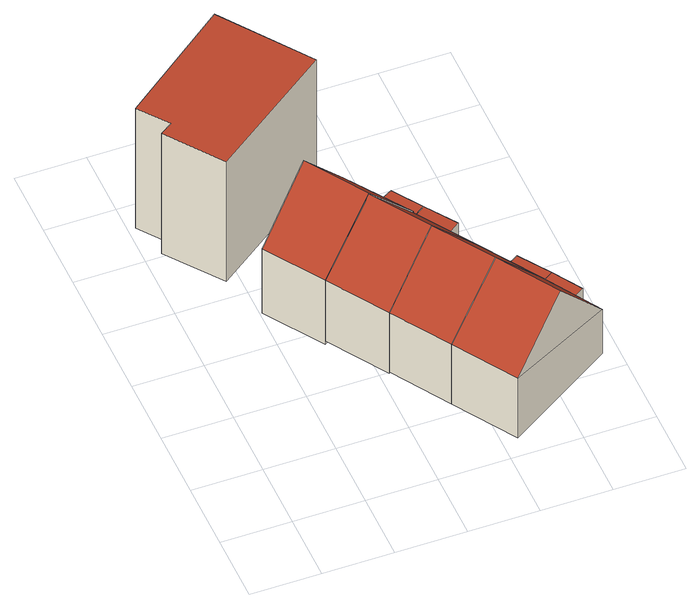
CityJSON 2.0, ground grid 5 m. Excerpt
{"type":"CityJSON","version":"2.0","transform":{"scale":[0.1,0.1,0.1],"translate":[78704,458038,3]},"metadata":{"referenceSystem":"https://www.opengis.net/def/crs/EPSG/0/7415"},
"CityObjects":{
"building1":{"type":"Building","attributes":{"roofType":"1000","RelativeEavesHeight":10.89,"RelativeRidgeHeight":10.89,"AbsoluteEavesHeight":14.06,"AbsoluteRidgeHeight":14.06},"geometry":[{"type":"Solid","lod":"2","boundaries":[[[[0,1,2,3]],[[1,4,5,2]],[[4,6,7,5]],[[6,8,9,7]],[[8,10,11,9]],[[10,0,3,11]],[[10,8,6,4,1,0]],[[3,2,5,7,9,11]]]],"semantics":{"surfaces":[{"type":"WallSurface"},{"type":"RoofSurface","Direction":1.63,"Slope":90},{"type":"GroundSurface"}],"values":[[0,0,0,0,0,0,1,2]]}}]},
"building2":{"type":"Building","children":["building2-1","building2-2"]},
"building2-1":{"type":"BuildingPart","attributes":{"roofType":"1000","RelativeEavesHeight":3.64,"RelativeRidgeHeight":3.64,"AbsoluteEavesHeight":7.38,"AbsoluteRidgeHeight":7.38},"parents":["building2"],"geometry":[{"type":"Solid","lod":"2","boundaries":[[[[12,13,14,15]],[[13,16,17,14]],[[16,18,19,17]],[[18,12,15,19]],[[18,16,13,12]],[[15,14,17,19]]]],"semantics":{"surfaces":[{"type":"WallSurface"},{"type":"RoofSurface","Direction":0,"Slope":90},{"type":"GroundSurface"}],"values":[[0,0,0,0,1,2]]}}]},
"building2-2":{"type":"BuildingPart","attributes":{"roofType":"1030","RelativeEavesHeight":5.08,"RelativeRidgeHeight":9.9,"AbsoluteEavesHeight":8.7,"AbsoluteRidgeHeight":13.52},"parents":["building2"],"geometry":[{"type":"Solid","lod":"2","boundaries":[[[[20,21,22,23]],[[21,24,25,22]],[[24,26,27,25]],[[26,20,23,27]],[[24,21,28]],[[20,26,29]],[[21,20,29,28]],[[26,24,28,29]],[[23,22,25,27]]]],"semantics":{"surfaces":[{"type":"WallSurface"},{"type":"RoofSurface","Direction":236.78,"Slope":48.81},{"type":"RoofSurface","Direction":55.83,"Slope":39.92},{"type":"GroundSurface"}],"values":[[0,0,0,0,0,0,1,2,3]]}}]},
"building3":{"type":"Building","children":["building3-1","building3-2"]},
"building3-1":{"type":"BuildingPart","attributes":{"roofType":"1030","RelativeEavesHeight":4.76,"RelativeRidgeHeight":9.58,"AbsoluteEavesHeight":8.7,"AbsoluteRidgeHeight":13.52},"parents":["building3"],"geometry":[{"type":"Solid","lod":"2","boundaries":[[[[30,20,31,32]],[[20,33,34,31]],[[33,35,36,34]],[[35,30,32,36]],[[33,20,37]],[[30,35,38]],[[20,30,38,37]],[[35,33,37,38]],[[32,31,34,36]]]],"semantics":{"surfaces":[{"type":"WallSurface"},{"type":"RoofSurface","Direction":237.2,"Slope":48.86},{"type":"RoofSurface","Direction":57.06,"Slope":39.98},{"type":"GroundSurface"}],"values":[[0,0,0,0,0,0,1,2,3]]}}]},
"building3-2":{"type":"BuildingPart","attributes":{"roofType":"1000","RelativeEavesHeight":3.43,"RelativeRidgeHeight":3.43,"AbsoluteEavesHeight":7.38,"AbsoluteRidgeHeight":7.38},"parents":["building3"],"geometry":[{"type":"Solid","lod":"2","boundaries":[[[[39,18,40,34]],[[18,41,42,40]],[[41,43,44,42]],[[43,39,34,44]],[[43,41,18,39]],[[34,40,42,44]]]],"semantics":{"surfaces":[{"type":"WallSurface"},{"type":"RoofSurface","Direction":0,"Slope":90},{"type":"GroundSurface"}],"values":[[0,0,0,0,1,2]]}}]},
"building4":{"type":"Building","children":["building4-1","building4-2"]},
"building4-1":{"type":"BuildingPart","attributes":{"roofType":"1030","RelativeEavesHeight":4.71,"RelativeRidgeHeight":9.53,"AbsoluteEavesHeight":8.7,"AbsoluteRidgeHeight":13.52},"parents":["building4"],"geometry":[{"type":"Solid","lod":"2","boundaries":[[[[45,30,46,47]],[[30,35,48,46]],[[35,49,50,48]],[[49,45,47,50]],[[35,30,38]],[[45,49,51]],[[30,45,51,38]],[[49,35,38,51]],[[47,46,48,50]]]],"semantics":{"surfaces":[{"type":"WallSurface"},{"type":"RoofSurface","Direction":237.21,"Slope":48.93},{"type":"RoofSurface","Direction":57.08,"Slope":40.05},{"type":"GroundSurface"}],"values":[[0,0,0,0,0,0,1,2,3]]}}]},
"building4-2":{"type":"BuildingPart","attributes":{"roofType":"1000","RelativeEavesHeight":3.19,"RelativeRidgeHeight":3.19,"AbsoluteEavesHeight":7.27,"AbsoluteRidgeHeight":7.27},"parents":["building4"],"geometry":[{"type":"Solid","lod":"2","boundaries":[[[[52,53,54,55]],[[53,56,57,54]],[[56,58,59,57]],[[58,52,55,59]],[[58,56,53,52]],[[55,54,57,59]]]],"semantics":{"surfaces":[{"type":"WallSurface"},{"type":"RoofSurface","Direction":0,"Slope":90},{"type":"GroundSurface"}],"values":[[0,0,0,0,1,2]]}}]},
"building5":{"type":"Building","children":["building5-1","building5-2"]},
"building5-1":{"type":"BuildingPart","attributes":{"roofType":"1030","RelativeEavesHeight":4.66,"RelativeRidgeHeight":9.49,"AbsoluteEavesHeight":8.7,"AbsoluteRidgeHeight":13.52},"parents":["building5"],"geometry":[{"type":"Solid","lod":"2","boundaries":[[[[60,45,47,61]],[[45,49,50,47]],[[49,62,63,50]],[[62,60,61,63]],[[49,45,51]],[[60,62,64]],[[45,60,64,51]],[[62,49,51,64]],[[61,47,50,63]]]],"semantics":{"surfaces":[{"type":"WallSurface"},{"type":"RoofSurface","Direction":237.41,"Slope":48.83},{"type":"RoofSurface","Direction":57.67,"Slope":39.95},{"type":"GroundSurface"}],"values":[[0,0,0,0,0,0,1,2,3]]}}]},
"building5-2":{"type":"BuildingPart","attributes":{"roofType":"1000","RelativeEavesHeight":3.18,"RelativeRidgeHeight":3.18,"AbsoluteEavesHeight":7.27,"AbsoluteRidgeHeight":7.27},"parents":["building5"],"geometry":[{"type":"Solid","lod":"2","boundaries":[[[[58,56,57,59]],[[56,65,66,57]],[[65,67,68,66]],[[67,58,59,68]],[[67,65,56,58]],[[59,57,66,68]]]],"semantics":{"surfaces":[{"type":"WallSurface"},{"type":"RoofSurface","Direction":0,"Slope":90},{"type":"GroundSurface"}],"values":[[0,0,0,0,1,2]]}}]}
},
"vertices":[
[41,214,111],[12,253,111],[12,253,2],[41,214,2],[21,259,111],[21,259,2],[5,280,111],[5,280,2],[83,339,111],[83,339,2],[128,277,111],[128,277,2],
[157,184,44],[142,206,44],[142,206,7],[157,184,7],[153,212,44],[153,212,7],[167,191,44],[167,191,7],
[77,135,64],[50,176,64],[50,176,6],[77,135,6],[127,228,50],[127,228,6],[157,184,50],[157,184,6],[89,202,105],[117,159,105],
[104,93,64],[77,135,9],[104,93,9],[156,184,50],[156,184,9],[183,142,50],[183,142,9],[116,159,105],[143,118,105],
[156,184,44],[167,191,9],[182,169,44],[182,169,9],[171,161,44],[171,161,9],
[130,52,64],[104,93,10],[130,52,10],[183,142,10],[210,100,50],[210,100,10],[170,76,105],
[196,123,43],[206,129,43],[206,129,11],[196,123,11],[221,107,43],[221,107,11],[210,100,43],[210,100,11],
[158,8,64],[158,8,10],[236,58,50],[236,58,10],[197,33,105],
[234,86,43],[234,86,11],[223,79,43],[223,79,11]
]}
